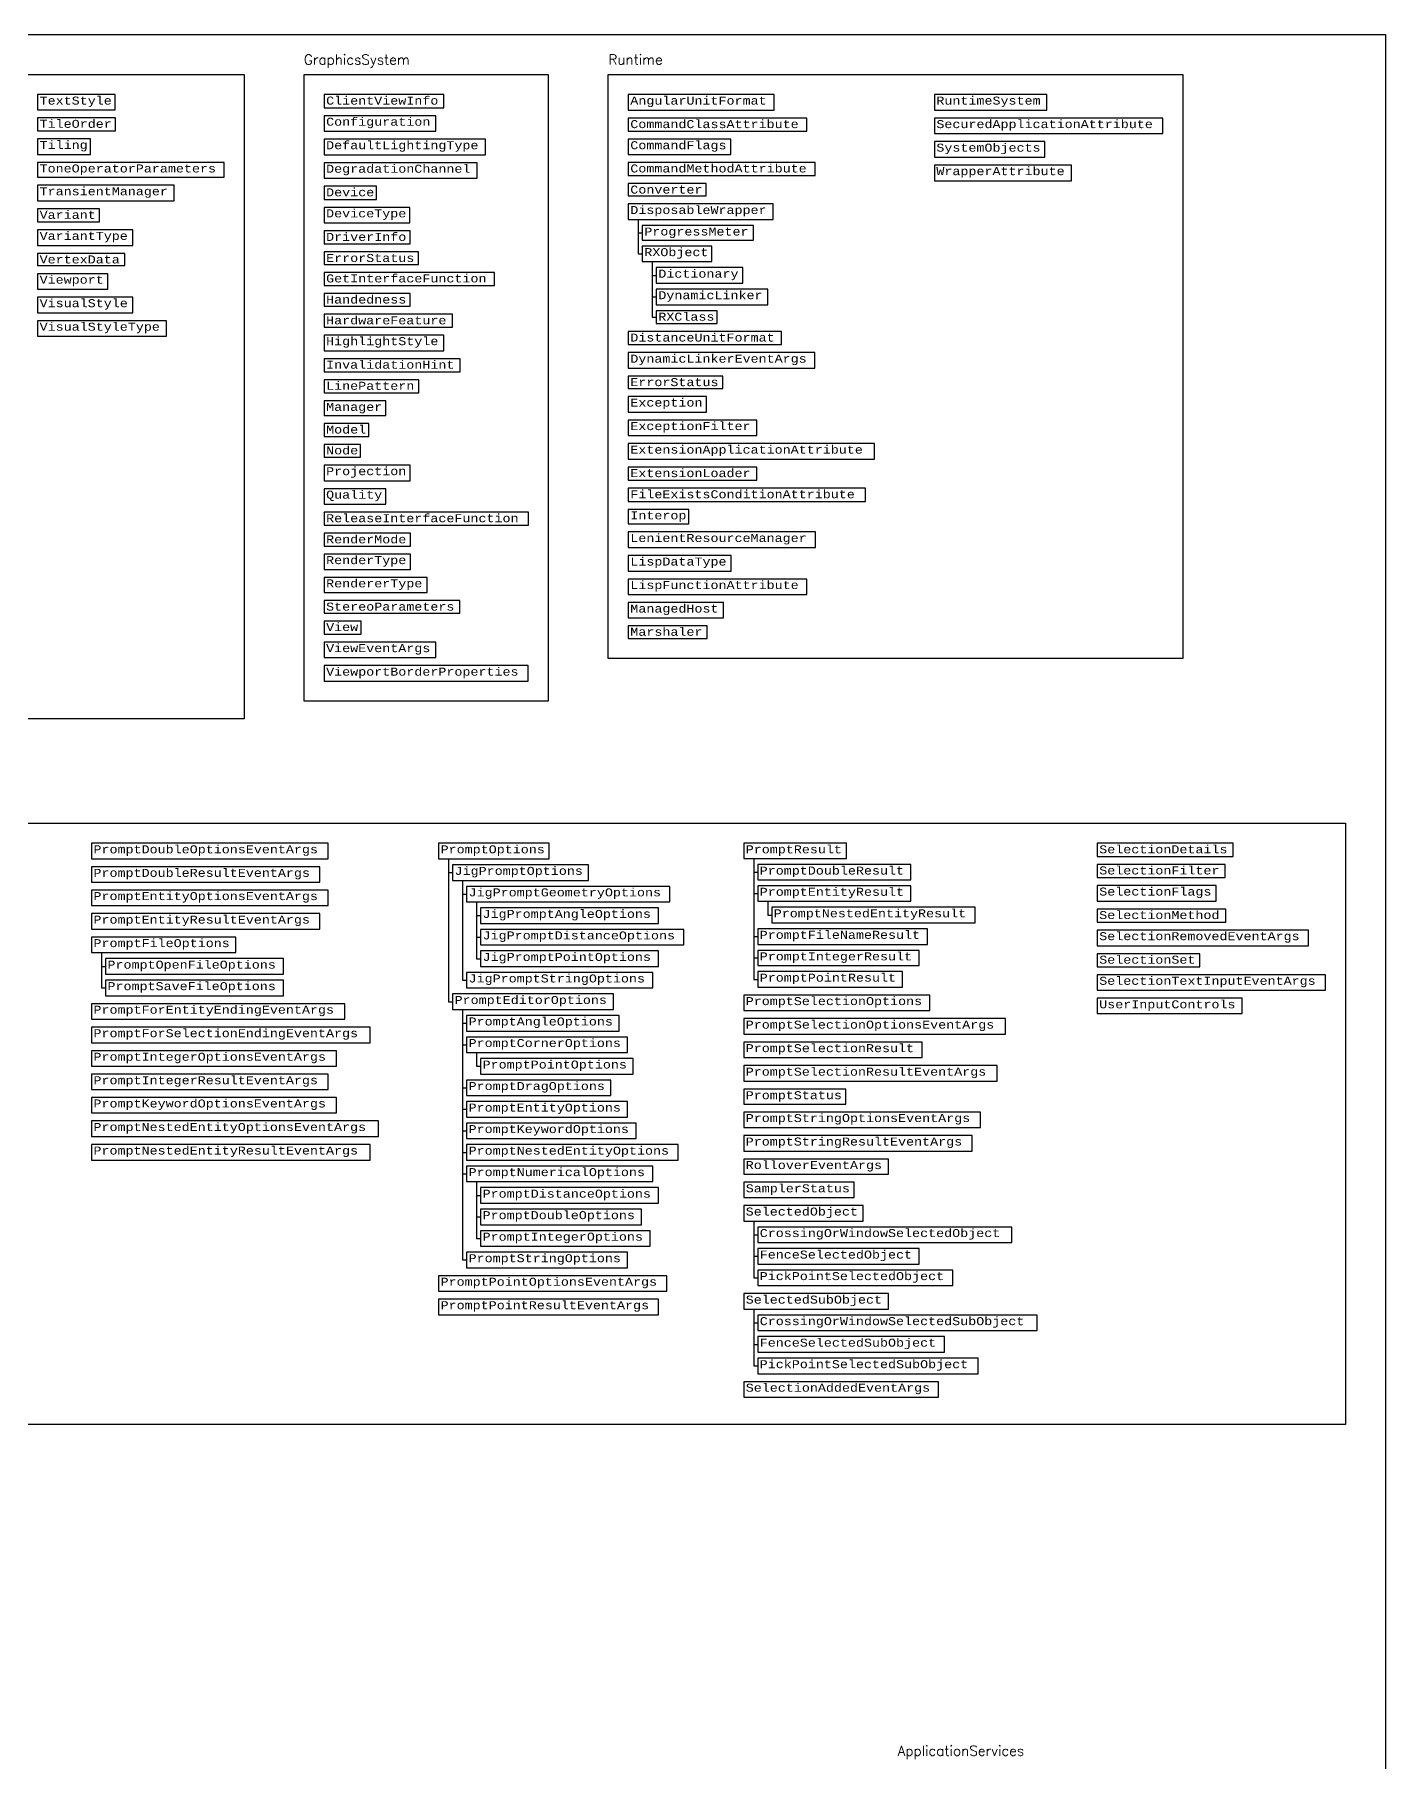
# Model space of a CAD drawing. Header units: inches. Extents: x 350 to 856, y -216 to 10.
# Drawn here: x 788 to 855.5, y -86.2 to 0.1 of the extents above; entities that cross this region are included whole.
import ezdxf

# ---------------------------------------------------------------- set-up
doc = ezdxf.new("R2010")
doc.units = ezdxf.units.IN
doc.header["$MEASUREMENT"] = 0
doc.layers.add('Managed', color=3, linetype='Continuous')
doc.layers.add('Raptor Managed', color=7, linetype='Continuous')
doc.styles.add('Categories', font='romanc.shx', dxfattribs={"height": 0.5})
doc.styles.add('PureManaged', font='COUR.TTF', dxfattribs={"height": 0.4})

msp = doc.modelspace()

# ---------------------------------------------------------------- linework, layer by layer
for p, q in [((818.183, -9.142), (818.183, -10.861)), ((818.183, -9.808), (818.383, -9.808)), ((818.183, -10.861), (818.383, -10.861)), ((818.883, -11.249), (818.883, -14.02)), ((818.883, -11.937), (819.083, -11.937)), ((818.883, -13.012), (819.083, -13.012)), ((818.883, -14.02), (819.083, -14.02)), ((808.698, -41.092), (808.698, -48.232)), ((823.953, -41.077), (823.953, -47.113)), ((808.698, -41.779), (808.898, -41.779)), ((809.398, -42.167), (809.398, -47.156)), ((823.953, -41.758), (824.153, -41.758)), ((809.398, -42.855), (809.598, -42.855)), ((823.953, -42.826), (824.153, -42.826)), ((810.098, -43.243), (810.098, -46.081)), ((810.098, -43.93), (810.298, -43.93)), ((824.653, -43.214), (824.653, -43.902)), ((824.653, -43.902), (824.853, -43.902)), ((810.098, -45.006), (810.298, -45.006)), ((823.953, -44.977), (824.153, -44.977)), ((791.344, -45.779), (791.344, -47.542)), ((791.344, -46.467), (791.544, -46.467)), ((810.098, -46.081), (810.298, -46.081)), ((823.953, -46.045), (824.153, -46.045)), ((809.398, -47.156), (809.598, -47.156)), ((823.953, -47.113), (824.153, -47.113)), ((791.344, -47.542), (791.544, -47.542)), ((808.698, -48.232), (808.898, -48.232)), ((809.398, -48.619), (809.398, -61.136)), ((809.398, -49.307), (809.598, -49.307)), ((809.398, -50.383), (809.598, -50.383)), ((810.098, -50.77), (810.098, -51.458)), ((810.098, -51.458), (810.298, -51.458)), ((809.398, -52.533), (809.598, -52.533)), ((809.398, -53.609), (809.598, -53.609)), ((809.398, -54.684), (809.598, -54.684)), ((809.398, -55.759), (809.598, -55.759)), ((809.398, -56.835), (809.598, -56.835)), ((810.098, -57.223), (810.098, -60.061)), ((810.098, -57.91), (810.298, -57.91)), ((810.098, -58.986), (810.298, -58.986)), ((823.953, -59.192), (823.953, -62.03)), ((810.098, -60.061), (810.298, -60.061)), ((823.953, -59.88), (824.153, -59.88)), ((809.398, -61.136), (809.598, -61.136)), ((823.953, -60.955), (824.153, -60.955)), ((823.953, -62.03), (824.153, -62.03)), ((823.953, -63.594), (823.953, -66.432)), ((823.953, -64.281), (824.153, -64.281)), ((823.953, -65.357), (824.153, -65.357)), ((823.953, -66.432), (824.153, -66.432))]:
    msp.add_line(p, q)
for points in [[(801.475, -1.9), (813.683, -1.9), (813.683, -33.213), (801.475, -33.213)], [(816.683, -1.9), (845.411, -1.9), (845.411, -31.086), (816.683, -31.086)], [(788.151, -2.9), (788.151, -3.661), (792.029, -3.661), (792.029, -2.9)], [(802.475, -2.9), (802.475, -3.555), (808.464, -3.555), (808.464, -2.9)], [(817.683, -2.9), (817.683, -3.675), (824.97, -3.675), (824.97, -2.9)], [(832.984, -2.9), (832.984, -3.675), (838.611, -3.675), (838.611, -2.9)], [(788.151, -4.061), (788.151, -4.716), (792.044, -4.716), (792.044, -4.061)], [(802.475, -3.955), (802.475, -4.73), (808.053, -4.73), (808.053, -3.955)], [(817.683, -4.075), (817.683, -4.73), (826.609, -4.73), (826.609, -4.075)], [(832.984, -4.075), (832.984, -4.851), (844.411, -4.851), (844.411, -4.075)], [(788.151, -5.116), (788.151, -5.891), (790.796, -5.891), (790.796, -5.116)], [(802.475, -5.13), (802.475, -5.905), (810.55, -5.905), (810.55, -5.13)], [(817.683, -5.13), (817.683, -5.891), (822.811, -5.891), (822.811, -5.13)], [(832.984, -5.251), (832.984, -6.026), (838.512, -6.026), (838.512, -5.251)], [(788.151, -6.291), (788.151, -7.032), (797.475, -7.032), (797.475, -6.291)], [(802.475, -6.305), (802.475, -7.081), (810.121, -7.081), (810.121, -6.305)], [(817.683, -6.291), (817.683, -6.946), (827.029, -6.946), (827.029, -6.291)], [(832.984, -6.426), (832.984, -7.202), (839.84, -7.202), (839.84, -6.426)], [(788.151, -7.432), (788.151, -8.208), (794.985, -8.208), (794.985, -7.432)], [(802.475, -7.481), (802.475, -8.136), (805.088, -8.136), (805.088, -7.481)], [(817.683, -7.346), (817.683, -7.966), (821.581, -7.966), (821.581, -7.346)], [(788.151, -8.608), (788.151, -9.262), (791.237, -9.262), (791.237, -8.608)], [(802.475, -8.536), (802.475, -9.311), (806.768, -9.311), (806.768, -8.536)], [(817.683, -8.366), (817.683, -9.142), (824.932, -9.142), (824.932, -8.366)], [(818.383, -9.442), (818.383, -10.174), (823.944, -10.174), (823.944, -9.442)], [(788.151, -9.662), (788.151, -10.438), (792.913, -10.438), (792.913, -9.662)], [(802.475, -9.711), (802.475, -10.366), (806.773, -10.366), (806.773, -9.711)], [(788.151, -10.838), (788.151, -11.449), (792.506, -11.449), (792.506, -10.838)], [(802.475, -10.766), (802.475, -11.386), (807.196, -11.386), (807.196, -10.766)], [(818.383, -10.474), (818.383, -11.249), (821.864, -11.249), (821.864, -10.474)], [(788.151, -11.849), (788.151, -12.624), (791.657, -12.624), (791.657, -11.849)], [(802.475, -11.786), (802.475, -12.441), (810.994, -12.441), (810.994, -11.786)], [(819.083, -11.549), (819.083, -12.324), (823.412, -12.324), (823.412, -11.549)], [(802.475, -12.841), (802.475, -13.481), (806.769, -13.481), (806.769, -12.841)], [(819.083, -12.624), (819.083, -13.4), (824.652, -13.4), (824.652, -12.624)], [(788.151, -13.024), (788.151, -13.8), (792.913, -13.8), (792.913, -13.024)], [(819.083, -13.7), (819.083, -14.34), (822.123, -14.34), (822.123, -13.7)], [(788.151, -14.2), (788.151, -14.975), (794.594, -14.975), (794.594, -14.2)], [(802.475, -13.881), (802.475, -14.522), (808.887, -14.522), (808.887, -13.881)], [(802.475, -14.922), (802.475, -15.697), (808.467, -15.697), (808.467, -14.922)], [(817.683, -14.74), (817.683, -15.395), (825.342, -15.395), (825.342, -14.74)], [(802.475, -16.097), (802.475, -16.752), (809.269, -16.752), (809.269, -16.097)], [(817.683, -15.795), (817.683, -16.57), (827.002, -16.57), (827.002, -15.795)], [(802.475, -17.152), (802.475, -17.806), (807.213, -17.806), (807.213, -17.152)], [(817.683, -16.97), (817.683, -17.591), (822.404, -17.591), (822.404, -16.97)], [(817.683, -17.991), (817.683, -18.766), (821.594, -18.766), (821.594, -17.991)], [(802.475, -18.206), (802.475, -18.938), (805.568, -18.938), (805.568, -18.206)], [(802.475, -19.338), (802.475, -19.979), (804.704, -19.979), (804.704, -19.338)], [(817.683, -19.166), (817.683, -19.942), (824.116, -19.942), (824.116, -19.166)], [(802.475, -20.379), (802.475, -21.019), (804.286, -21.019), (804.286, -20.379)], [(817.683, -20.342), (817.683, -21.117), (829.984, -21.117), (829.984, -20.342)], [(802.475, -21.419), (802.475, -22.194), (806.775, -22.194), (806.775, -21.419)], [(817.683, -21.517), (817.683, -22.172), (824.116, -22.172), (824.116, -21.517)], [(802.475, -22.594), (802.475, -23.37), (805.562, -23.37), (805.562, -22.594)], [(817.683, -22.572), (817.683, -23.226), (829.539, -23.226), (829.539, -22.572)], [(802.475, -23.77), (802.475, -24.424), (812.688, -24.424), (812.688, -23.77)], [(817.683, -23.626), (817.683, -24.358), (820.705, -24.358), (820.705, -23.626)], [(802.475, -24.824), (802.475, -25.465), (806.792, -25.465), (806.792, -24.824)], [(817.683, -24.758), (817.683, -25.534), (827.043, -25.534), (827.043, -24.758)], [(802.475, -25.865), (802.475, -26.626), (806.792, -26.626), (806.792, -25.865)], [(817.683, -25.934), (817.683, -26.709), (822.827, -26.709), (822.827, -25.934)], [(802.475, -27.026), (802.475, -27.787), (807.633, -27.787), (807.633, -27.026)], [(817.683, -27.109), (817.683, -27.884), (826.608, -27.884), (826.608, -27.109)], [(802.475, -28.187), (802.475, -28.807), (809.264, -28.807), (809.264, -28.187)], [(817.683, -28.284), (817.683, -29.045), (822.446, -29.045), (822.446, -28.284)], [(802.475, -29.207), (802.475, -29.862), (804.331, -29.862), (804.331, -29.207)], [(817.683, -29.445), (817.683, -30.086), (821.617, -30.086), (821.617, -29.445)], [(802.475, -30.262), (802.475, -31.037), (808.061, -31.037), (808.061, -30.262)], [(802.475, -31.437), (802.475, -32.213), (812.683, -32.213), (812.683, -31.437)], [(774.171, -39.316), (853.536, -39.316), (853.536, -69.366), (774.171, -69.366)], [(790.844, -40.316), (790.844, -41.092), (802.677, -41.092), (802.677, -40.316)], [(808.198, -40.316), (808.198, -41.092), (813.728, -41.092), (813.728, -40.316)], [(823.453, -40.316), (823.453, -41.077), (828.584, -41.077), (828.584, -40.316)], [(841.125, -40.316), (841.125, -40.971), (847.914, -40.971), (847.914, -40.316)], [(808.898, -41.392), (808.898, -42.167), (815.692, -42.167), (815.692, -41.392)], [(824.153, -41.377), (824.153, -42.138), (831.805, -42.138), (831.805, -41.377)], [(841.125, -41.371), (841.125, -42.026), (847.525, -42.026), (847.525, -41.371)], [(790.844, -41.492), (790.844, -42.253), (802.257, -42.253), (802.257, -41.492)], [(790.844, -42.653), (790.844, -43.428), (802.677, -43.428), (802.677, -42.653)], [(809.598, -42.467), (809.598, -43.243), (819.753, -43.243), (819.753, -42.467)], [(824.153, -42.438), (824.153, -43.214), (831.805, -43.214), (831.805, -42.438)], [(841.125, -42.426), (841.125, -43.201), (847.074, -43.201), (847.074, -42.426)], [(790.844, -43.828), (790.844, -44.604), (802.257, -44.604), (802.257, -43.828)], [(810.298, -43.543), (810.298, -44.318), (819.193, -44.318), (819.193, -43.543)], [(824.853, -43.514), (824.853, -44.289), (835.026, -44.289), (835.026, -43.514)], [(841.125, -43.601), (841.125, -44.256), (847.553, -44.256), (847.553, -43.601)], [(810.298, -44.618), (810.298, -45.393), (820.453, -45.393), (820.453, -44.618)], [(824.153, -44.589), (824.153, -45.365), (832.645, -45.365), (832.645, -44.589)], [(841.125, -44.656), (841.125, -45.431), (851.696, -45.431), (851.696, -44.656)], [(790.844, -45.004), (790.844, -45.779), (798.055, -45.779), (798.055, -45.004)], [(810.298, -45.693), (810.298, -46.469), (819.193, -46.469), (819.193, -45.693)], [(824.153, -45.665), (824.153, -46.426), (832.225, -46.426), (832.225, -45.665)], [(791.544, -46.079), (791.544, -46.854), (800.436, -46.854), (800.436, -46.079)], [(841.125, -45.831), (841.125, -46.486), (846.254, -46.486), (846.254, -45.831)], [(791.544, -47.154), (791.544, -47.93), (800.436, -47.93), (800.436, -47.154)], [(809.598, -46.769), (809.598, -47.544), (818.913, -47.544), (818.913, -46.769)], [(824.153, -46.726), (824.153, -47.501), (831.385, -47.501), (831.385, -46.726)], [(841.125, -46.886), (841.125, -47.661), (852.536, -47.661), (852.536, -46.886)], [(790.844, -48.33), (790.844, -49.105), (803.518, -49.105), (803.518, -48.33)], [(808.898, -47.844), (808.898, -48.619), (816.95, -48.619), (816.95, -47.844)], [(823.453, -47.901), (823.453, -48.676), (832.765, -48.676), (832.765, -47.901)], [(841.125, -48.061), (841.125, -48.822), (848.369, -48.822), (848.369, -48.061)], [(809.598, -48.919), (809.598, -49.695), (817.229, -49.695), (817.229, -48.919)], [(823.453, -49.076), (823.453, -49.852), (836.546, -49.852), (836.546, -49.076)], [(790.844, -49.505), (790.844, -50.281), (804.778, -50.281), (804.778, -49.505)], [(809.598, -49.995), (809.598, -50.77), (817.65, -50.77), (817.65, -49.995)], [(790.844, -50.681), (790.844, -51.456), (803.097, -51.456), (803.097, -50.681)], [(823.453, -50.252), (823.453, -51.027), (832.366, -51.027), (832.366, -50.252)], [(810.298, -51.07), (810.298, -51.846), (817.929, -51.846), (817.929, -51.07)], [(823.453, -51.427), (823.453, -52.203), (836.126, -52.203), (836.126, -51.427)], [(790.844, -51.856), (790.844, -52.617), (802.677, -52.617), (802.677, -51.856)], [(809.598, -52.146), (809.598, -52.921), (816.809, -52.921), (816.809, -52.146)], [(823.453, -52.603), (823.453, -53.344), (828.563, -53.344), (828.563, -52.603)], [(790.844, -53.017), (790.844, -53.792), (803.097, -53.792), (803.097, -53.017)], [(809.598, -53.221), (809.598, -53.996), (817.65, -53.996), (817.65, -53.221)], [(790.844, -54.192), (790.844, -54.968), (805.198, -54.968), (805.198, -54.192)], [(809.598, -54.296), (809.598, -55.072), (818.07, -55.072), (818.07, -54.296)], [(823.453, -53.744), (823.453, -54.519), (835.286, -54.519), (835.286, -53.744)], [(823.453, -54.919), (823.453, -55.695), (834.866, -55.695), (834.866, -54.919)], [(790.844, -55.368), (790.844, -56.143), (804.778, -56.143), (804.778, -55.368)], [(809.598, -55.372), (809.598, -56.147), (820.171, -56.147), (820.171, -55.372)], [(823.453, -56.095), (823.453, -56.856), (830.695, -56.856), (830.695, -56.095)], [(809.598, -56.447), (809.598, -57.223), (818.91, -57.223), (818.91, -56.447)], [(810.298, -57.523), (810.298, -58.298), (819.19, -58.298), (819.19, -57.523)], [(823.453, -57.256), (823.453, -58.017), (828.981, -58.017), (828.981, -57.256)], [(810.298, -58.598), (810.298, -59.373), (818.35, -59.373), (818.35, -58.598)], [(823.453, -58.417), (823.453, -59.192), (829.422, -59.192), (829.422, -58.417)], [(824.153, -59.492), (824.153, -60.267), (836.865, -60.267), (836.865, -59.492)], [(810.298, -59.673), (810.298, -60.449), (818.77, -60.449), (818.77, -59.673)], [(809.598, -60.749), (809.598, -61.524), (817.65, -61.524), (817.65, -60.749)], [(824.153, -60.567), (824.153, -61.343), (832.232, -61.343), (832.232, -60.567)], [(808.198, -61.924), (808.198, -62.699), (819.611, -62.699), (819.611, -61.924)], [(824.153, -61.643), (824.153, -62.418), (833.906, -62.418), (833.906, -61.643)], [(823.453, -62.818), (823.453, -63.594), (830.683, -63.594), (830.683, -62.818)], [(808.198, -63.099), (808.198, -63.875), (819.191, -63.875), (819.191, -63.099)], [(824.153, -63.894), (824.153, -64.669), (838.125, -64.669), (838.125, -63.894)], [(824.153, -64.969), (824.153, -65.744), (833.493, -65.744), (833.493, -64.969)], [(824.153, -66.044), (824.153, -66.82), (835.166, -66.82), (835.166, -66.044)], [(823.453, -67.22), (823.453, -67.995), (833.183, -67.995), (833.183, -67.22)]]:
    msp.add_lwpolyline(points, close=True)
at = {"layer": 'Raptor Managed'}
for points in [[(637.228, 0.1), (855.536, 0.1), (855.536, -179.287), (637.228, -179.287)], [(702.928, -1.9), (798.475, -1.9), (798.475, -34.1), (702.928, -34.1)]]:
    msp.add_lwpolyline(points, close=True, dxfattribs=at)

# ---------------------------------------------------------------- texts
at = {"color": 1, "char_height": 0.5, "attachment_point": 1, "style": 'Categories'}
for s, insert, width in [('GraphicsSystem', (801.464, -0.9), 5.20387), ('Runtime', (816.683, -0.9), 3.16522), ('ApplicationServices', (831.151, -85.413), 11.81998)]:
    msp.add_mtext(s, dxfattribs=dict(at, insert=insert, width=width))
at = {"layer": 'Managed', "char_height": 0.4, "attachment_point": 1, "style": 'PureManaged'}
for s, insert in [('{\\Fcourier new;TextStyle}', (788.251, -3)), ('{\\Fcourier new;ClientViewInfo}', (802.575, -3)), ('{\\Fcourier new;AngularUnitFormat}', (817.783, -3)), ('{\\Fcourier new;RuntimeSystem}', (833.084, -3)), ('{\\Fcourier new;TileOrder}', (788.251, -4.161)), ('{\\Fcourier new;Configuration}', (802.575, -4.055)), ('{\\Fcourier new;CommandClassAttribute}', (817.783, -4.175)), ('{\\Fcourier new;SecuredApplicationAttribute}', (833.084, -4.175)), ('{\\Fcourier new;Tiling}', (788.251, -5.216)), ('{\\Fcourier new;DefaultLightingType}', (802.575, -5.23)), ('{\\Fcourier new;CommandFlags}', (817.783, -5.23)), ('{\\Fcourier new;SystemObjects}', (833.084, -5.351)), ('{\\Fcourier new;ToneOperatorParameters}', (788.251, -6.391)), ('{\\Fcourier new;DegradationChannel}', (802.575, -6.405)), ('{\\Fcourier new;CommandMethodAttribute}', (817.783, -6.391)), ('{\\Fcourier new;WrapperAttribute}', (833.084, -6.526)), ('{\\Fcourier new;Device}', (802.575, -7.581)), ('{\\Fcourier new;Converter}', (817.783, -7.446)), ('{\\Fcourier new;DeviceType}', (802.575, -8.636)), ('{\\Fcourier new;DisposableWrapper}', (817.783, -8.466)), ('{\\Fcourier new;Variant}', (788.251, -8.708)), ('{\\Fcourier new;VariantType}', (788.251, -9.762)), ('{\\Fcourier new;DriverInfo}', (802.575, -9.811)), ('{\\Fcourier new;ProgressMeter}', (818.483, -9.542)), ('{\\Fcourier new;VertexData}', (788.251, -10.938)), ('{\\Fcourier new;ErrorStatus}', (802.575, -10.866)), ('{\\Fcourier new;RXObject}', (818.483, -10.574)), ('{\\Fcourier new;Viewport}', (788.251, -11.949)), ('{\\Fcourier new;GetInterfaceFunction}', (802.575, -11.886)), ('{\\Fcourier new;Dictionary}', (819.183, -11.649)), ('{\\Fcourier new;Handedness}', (802.575, -12.941)), ('{\\Fcourier new;DynamicLinker}', (819.183, -12.724)), ('{\\Fcourier new;VisualStyle}', (788.251, -13.124)), ('{\\Fcourier new;RXClass}', (819.183, -13.8)), ('{\\Fcourier new;VisualStyleType}', (788.251, -14.3)), ('{\\Fcourier new;HardwareFeature}', (802.575, -13.981)), ('{\\Fcourier new;HighlightStyle}', (802.575, -15.022)), ('{\\Fcourier new;DistanceUnitFormat}', (817.783, -14.84)), ('{\\Fcourier new;InvalidationHint}', (802.575, -16.197)), ('{\\Fcourier new;DynamicLinkerEventArgs}', (817.783, -15.895)), ('{\\Fcourier new;LinePattern}', (802.575, -17.252)), ('{\\Fcourier new;ErrorStatus}', (817.783, -17.07)), ('{\\Fcourier new;Exception}', (817.783, -18.091)), ('{\\Fcourier new;Manager}', (802.575, -18.306)), ('{\\Fcourier new;Model}', (802.575, -19.438)), ('{\\Fcourier new;ExceptionFilter}', (817.783, -19.266)), ('{\\Fcourier new;Node}', (802.575, -20.479)), ('{\\Fcourier new;ExtensionApplicationAttribute}', (817.783, -20.442)), ('{\\Fcourier new;Projection}', (802.575, -21.519)), ('{\\Fcourier new;ExtensionLoader}', (817.783, -21.617)), ('{\\Fcourier new;Quality}', (802.575, -22.694)), ('{\\Fcourier new;FileExistsConditionAttribute}', (817.783, -22.672)), ('{\\Fcourier new;ReleaseInterfaceFunction}', (802.575, -23.87)), ('{\\Fcourier new;Interop}', (817.783, -23.726)), ('{\\Fcourier new;RenderMode}', (802.575, -24.924)), ('{\\Fcourier new;LenientResourceManager}', (817.783, -24.858)), ('{\\Fcourier new;RenderType}', (802.575, -25.965)), ('{\\Fcourier new;LispDataType}', (817.783, -26.034)), ('{\\Fcourier new;RendererType}', (802.575, -27.126)), ('{\\Fcourier new;LispFunctionAttribute}', (817.783, -27.209)), ('{\\Fcourier new;StereoParameters}', (802.575, -28.287)), ('{\\Fcourier new;ManagedHost}', (817.783, -28.384)), ('{\\Fcourier new;View}', (802.575, -29.307)), ('{\\Fcourier new;Marshaler}', (817.783, -29.545)), ('{\\Fcourier new;ViewEventArgs}', (802.575, -30.362)), ('{\\Fcourier new;ViewportBorderProperties}', (802.575, -31.537)), ('{\\Fcourier new;PromptDoubleOptionsEventArgs}', (790.944, -40.416)), ('{\\Fcourier new;PromptOptions}', (808.298, -40.416)), ('{\\Fcourier new;PromptResult}', (823.553, -40.416)), ('{\\Fcourier new;SelectionDetails}', (841.225, -40.416)), ('{\\Fcourier new;PromptDoubleResult}', (824.253, -41.477)), ('{\\Fcourier new;SelectionFilter}', (841.225, -41.471)), ('{\\Fcourier new;PromptDoubleResultEventArgs}', (790.944, -41.592)), ('{\\Fcourier new;JigPromptOptions}', (808.998, -41.492)), ('{\\Fcourier new;PromptEntityOptionsEventArgs}', (790.944, -42.753)), ('{\\Fcourier new;JigPromptGeometryOptions}', (809.698, -42.567)), ('{\\Fcourier new;PromptEntityResult}', (824.253, -42.538)), ('{\\Fcourier new;SelectionFlags}', (841.225, -42.526)), ('{\\Fcourier new;PromptEntityResultEventArgs}', (790.944, -43.928)), ('{\\Fcourier new;JigPromptAngleOptions}', (810.398, -43.643)), ('{\\Fcourier new;PromptNestedEntityResult}', (824.953, -43.614)), ('{\\Fcourier new;SelectionMethod}', (841.225, -43.701)), ('{\\Fcourier new;JigPromptDistanceOptions}', (810.398, -44.718)), ('{\\Fcourier new;PromptFileNameResult}', (824.253, -44.689)), ('{\\Fcourier new;SelectionRemovedEventArgs}', (841.225, -44.756)), ('{\\Fcourier new;PromptFileOptions}', (790.944, -45.104)), ('{\\Fcourier new;JigPromptPointOptions}', (810.398, -45.793)), ('{\\Fcourier new;PromptIntegerResult}', (824.253, -45.765)), ('{\\Fcourier new;PromptOpenFileOptions}', (791.644, -46.179)), ('{\\Fcourier new;SelectionSet}', (841.225, -45.931)), ('{\\Fcourier new;PromptSaveFileOptions}', (791.644, -47.254)), ('{\\Fcourier new;JigPromptStringOptions}', (809.698, -46.869)), ('{\\Fcourier new;PromptPointResult}', (824.253, -46.826)), ('{\\Fcourier new;SelectionTextInputEventArgs}', (841.225, -46.986)), ('{\\Fcourier new;PromptEditorOptions}', (808.998, -47.944)), ('{\\Fcourier new;PromptSelectionOptions}', (823.553, -48.001)), ('{\\Fcourier new;UserInputControls}', (841.225, -48.161)), ('{\\Fcourier new;PromptForEntityEndingEventArgs}', (790.944, -48.43)), ('{\\Fcourier new;PromptAngleOptions}', (809.698, -49.019)), ('{\\Fcourier new;PromptSelectionOptionsEventArgs}', (823.553, -49.176)), ('{\\Fcourier new;PromptForSelectionEndingEventArgs}', (790.944, -49.605)), ('{\\Fcourier new;PromptCornerOptions}', (809.698, -50.095)), ('{\\Fcourier new;PromptIntegerOptionsEventArgs}', (790.944, -50.781)), ('{\\Fcourier new;PromptSelectionResult}', (823.553, -50.352)), ('{\\Fcourier new;PromptPointOptions}', (810.398, -51.17)), ('{\\Fcourier new;PromptSelectionResultEventArgs}', (823.553, -51.527)), ('{\\Fcourier new;PromptIntegerResultEventArgs}', (790.944, -51.956)), ('{\\Fcourier new;PromptDragOptions}', (809.698, -52.246)), ('{\\Fcourier new;PromptKeywordOptionsEventArgs}', (790.944, -53.117)), ('{\\Fcourier new;PromptEntityOptions}', (809.698, -53.321)), ('{\\Fcourier new;PromptStatus}', (823.553, -52.703)), ('{\\Fcourier new;PromptNestedEntityOptionsEventArgs}', (790.944, -54.292)), ('{\\Fcourier new;PromptKeywordOptions}', (809.698, -54.396)), ('{\\Fcourier new;PromptStringOptionsEventArgs}', (823.553, -53.844)), ('{\\Fcourier new;PromptStringResultEventArgs}', (823.553, -55.019)), ('{\\Fcourier new;PromptNestedEntityResultEventArgs}', (790.944, -55.468)), ('{\\Fcourier new;PromptNestedEntityOptions}', (809.698, -55.472)), ('{\\Fcourier new;PromptNumericalOptions}', (809.698, -56.547)), ('{\\Fcourier new;RolloverEventArgs}', (823.553, -56.195)), ('{\\Fcourier new;PromptDistanceOptions}', (810.398, -57.623)), ('{\\Fcourier new;SamplerStatus}', (823.553, -57.356)), ('{\\Fcourier new;PromptDoubleOptions}', (810.398, -58.698)), ('{\\Fcourier new;SelectedObject}', (823.553, -58.517)), ('{\\Fcourier new;CrossingOrWindowSelectedObject}', (824.253, -59.592)), ('{\\Fcourier new;PromptIntegerOptions}', (810.398, -59.773)), ('{\\Fcourier new;PromptStringOptions}', (809.698, -60.849)), ('{\\Fcourier new;FenceSelectedObject}', (824.253, -60.667)), ('{\\Fcourier new;PromptPointOptionsEventArgs}', (808.298, -62.024)), ('{\\Fcourier new;PickPointSelectedObject}', (824.253, -61.743)), ('{\\Fcourier new;SelectedSubObject}', (823.553, -62.918)), ('{\\Fcourier new;PromptPointResultEventArgs}', (808.298, -63.199)), ('{\\Fcourier new;CrossingOrWindowSelectedSubObject}', (824.253, -63.994)), ('{\\Fcourier new;FenceSelectedSubObject}', (824.253, -65.069)), ('{\\Fcourier new;PickPointSelectedSubObject}', (824.253, -66.144)), ('{\\Fcourier new;SelectionAddedEventArgs}', (823.553, -67.32))]:
    msp.add_mtext(s, dxfattribs=dict(at, insert=insert))
at = {"layer": 'Raptor Managed', "color": 3, "insert": (788.251, -7.532), "char_height": 0.4, "attachment_point": 1}
msp.add_mtext('{\\Fcourier new;TransientManager}', dxfattribs=at)

doc.saveas('drawing.dxf')
